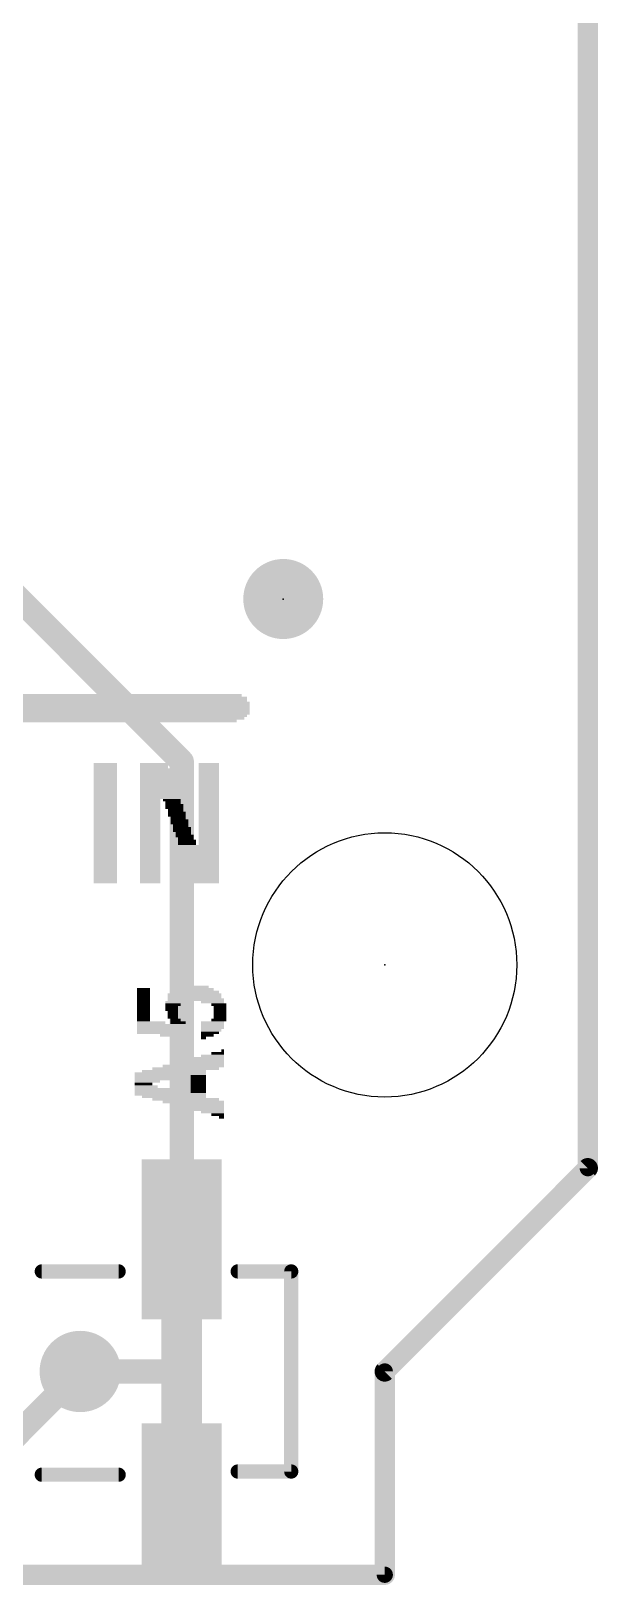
# Model space of a CAD drawing. Extents: x -0.75 to 3.47, y -1.8 to 2.11.
# Drawn here: x 2.426 to 2.705, y -0.005 to 0.759 of the extents above; entities that cross this region are included whole.
import ezdxf

# ---------------------------------------------------------------- set-up
doc = ezdxf.new("R2010")
doc.units = 0
doc.header["$MEASUREMENT"] = 0
doc.layers.get('0').update_dxf_attribs({"linetype": 'CONTINUOUS'})
for name, color, linetype in [('1', 22, 'CONTINUOUS'), ('16', 175, 'CONTINUOUS'), ('18', 82, 'CONTINUOUS'), ('20', 7, 'CONTINUOUS'), ('21', 32, 'CONTINUOUS'), ('23', 7, 'CONTINUOUS')]:
    doc.layers.add(name, color=color, linetype=linetype)

# ---------------------------------------------------------------- blocks, each defined once
blk = doc.blocks.new('RECT')
blk.add_solid([(-0.5, -0.5), (0.5, -0.5), (-0.5, 0.5), (0.5, 0.5)])
blk = doc.blocks.new('PIE')
at = {"const_width": 0.5}
blk.add_lwpolyline([(0, -0.25, 1), (0, 0.25, 1), (0, -0.25)], format="xyb", dxfattribs=at)
blk = doc.blocks.new('ROUNDV')
at = {"const_width": 0.5}
blk.add_lwpolyline([(0, -0.25, 1), (0, 0.25, 1), (0, -0.25)], format="xyb", dxfattribs=at)

msp = doc.modelspace()

# ---------------------------------------------------------------- linework, layer by layer
at = {"layer": '1'}
for points, const_width in [([(2.7, 1.49), (2.7, 0.2)], 0.01), ([(2.4, 0.5), (2.5, 0.4)], 0.012), ([(2.5, 0.4), (2.5, 0.164961)], 0.012), ([(2.7, 0.2), (2.6, 0.1)], 0.01), ([(2.5, 0.164961), (2.5, 0.035039)], 0.02), ([(2.5, 0.164961), (2.5, 0.035039)], 0.02), ([(2.5, 0.1), (2.5, 0.164961)], 0.012), ([(2.45, 0.1), (2.5, 0.1)], 0.012), ([(2.6, 0.1), (2.6, 0)], 0.01), ([(2.6, 0), (0, 0)], 0.01)]:
    msp.add_lwpolyline(points, dxfattribs=dict(at, const_width=const_width))
for points, const_width in [([(2.503, 0.4, 1), (2.497, 0.4)], 0.006), ([(2.497879, 0.397879, 1), (2.502121, 0.402121)], 0.006), ([(2.6975, 0.2, 1), (2.7025, 0.2)], 0.005), ([(2.701768, 0.198232, 1), (2.698232, 0.201768)], 0.005), ([(2.505, 0.164961, 1), (2.495, 0.164961)], 0.01), ([(2.505, 0.164961, 1), (2.495, 0.164961)], 0.01), ([(2.503, 0.164961, 1), (2.497, 0.164961)], 0.006), ([(2.497, 0.164961, 1), (2.503, 0.164961)], 0.006), ([(2.45, 0.103, 1), (2.45, 0.097)], 0.006), ([(2.497, 0.1, 1), (2.503, 0.1)], 0.006), ([(2.5, 0.097, 1), (2.5, 0.103)], 0.006), ([(2.6025, 0.1, 1), (2.5975, 0.1)], 0.005), ([(2.598232, 0.101768, 1), (2.601768, 0.098232)], 0.005), ([(2.495, 0.035039, 1), (2.505, 0.035039)], 0.01), ([(2.495, 0.035039, 1), (2.505, 0.035039)], 0.01), ([(2.5975, 0, 1), (2.6025, 0)], 0.005), ([(2.6, -0.0025, 1), (2.6, 0.0025)], 0.005)]:
    msp.add_lwpolyline(points, format="xyb", dxfattribs=dict(at, const_width=const_width))
at = {"layer": '16'}
for points, const_width in [([(2.7, 1.49), (2.7, 0.2)], 0.01), ([(2.7, 0.2), (2.6, 0.1)], 0.01), ([(2.415, 0.065), (2.45, 0.1)], 0.012), ([(2.6, 0.1), (2.6, 0)], 0.01), ([(2.6, 0), (0, 0)], 0.01)]:
    msp.add_lwpolyline(points, dxfattribs=dict(at, const_width=const_width))
for points, const_width in [([(2.6975, 0.2, 1), (2.7025, 0.2)], 0.005), ([(2.701768, 0.198232, 1), (2.698232, 0.201768)], 0.005), ([(2.452121, 0.097879, 1), (2.447879, 0.102121)], 0.006), ([(2.6025, 0.1, 1), (2.5975, 0.1)], 0.005), ([(2.598232, 0.101768, 1), (2.601768, 0.098232)], 0.005), ([(2.5975, 0, 1), (2.6025, 0)], 0.005), ([(2.6, -0.0025, 1), (2.6, 0.0025)], 0.005)]:
    msp.add_lwpolyline(points, format="xyb", dxfattribs=dict(at, const_width=const_width))
at = {"layer": '20', "const_width": 0.008}
for points in [[(2.7, 1.49), (2.7, 0.2)], [(2.7, 0.2), (2.6, 0.1)], [(2.6, 0.1), (2.6, 0)], [(2.6, 0), (0, 0)]]:
    msp.add_lwpolyline(points, dxfattribs=at)
at = {"layer": '20', "const_width": 0.004}
for points in [[(2.698, 0.2, 1), (2.702, 0.2)], [(2.701414, 0.198586, 1), (2.698586, 0.201414)], [(2.602, 0.1, 1), (2.598, 0.1)], [(2.598586, 0.101414, 1), (2.601414, 0.098586)], [(2.598, 0, 1), (2.602, 0)], [(2.6, -0.002, 1), (2.6, 0.002)]]:
    msp.add_lwpolyline(points, format="xyb", dxfattribs=at)
at = {"layer": '20'}
msp.add_circle((2.6, 0.3), 0.065, dxfattribs=at)
at = {"layer": '21', "const_width": 0.007}
for points in [[(2.431063, 0.149213), (2.468937, 0.149213)], [(2.527559, 0.149213), (2.553937, 0.149213)], [(2.553937, 0.149213), (2.553937, 0.050787)], [(2.553937, 0.050787), (2.527559, 0.050787)], [(2.431063, 0.049213), (2.468937, 0.049213)]]:
    msp.add_lwpolyline(points, dxfattribs=at)
at = {"layer": '21', "const_width": 0.0035}
for points in [[(2.431063, 0.150963, 1), (2.431063, 0.147463)], [(2.468937, 0.147463, 1), (2.468937, 0.150963)], [(2.527559, 0.150963, 1), (2.527559, 0.147463)], [(2.555687, 0.149213, 1), (2.552187, 0.149213)], [(2.553937, 0.147463, 1), (2.553937, 0.150963)], [(2.527559, 0.052537, 1), (2.527559, 0.049037)], [(2.553937, 0.049037, 1), (2.553937, 0.052537)], [(2.431063, 0.050963, 1), (2.431063, 0.047463)], [(2.468937, 0.047463, 1), (2.468937, 0.050963)], [(2.552187, 0.050787, 1), (2.555687, 0.050787)]]:
    msp.add_lwpolyline(points, format="xyb", dxfattribs=at)
at = {"layer": '23'}
for p in [(2.55, 0.48), (2.6, 0.3)]:
    msp.add_point(p, dxfattribs=at)

# ---------------------------------------------------------------- block references
at = {"layer": '1', "xscale": 0.03937, "yscale": 0.03937}
msp.add_blockref('PIE', (2.55, 0.48), dxfattribs=at)
at = {"layer": '1', "xscale": 0.07874, "yscale": 0.03937}
for p, rotation in [((2.5, 0.164961), 270), ((2.5, 0.035039), 90)]:
    msp.add_blockref('RECT', p, dxfattribs=dict(at, rotation=rotation))
at = {"layer": '18', "xscale": 0.04, "yscale": 0.04}
msp.add_blockref('ROUNDV', (2.45, 0.1), dxfattribs=at)
msp.add_blockref('ROUNDV', (2.45, 0.1), dxfattribs=at)
at = {"layer": '21'}
for p, xscale, yscale in [((2.24785, 0.42884), 0.5711, 0.00126), ((2.24785, 0.42758), 0.5711, 0.00126), ((2.24785, 0.430095), 0.5685, 0.00125), ((2.24845, 0.43135), 0.5673, 0.00126), ((2.24845, 0.43261), 0.5623, 0.00126), ((2.24785, 0.42632), 0.5711, 0.00126), ((2.24785, 0.42506), 0.5711, 0.00126), ((2.2485, 0.423805), 0.5698, 0.00125), ((2.24785, 0.42255), 0.5685, 0.00126), ((2.2478, 0.42129), 0.566, 0.00126), ((2.24785, 0.42003), 0.5585, 0.00126), ((2.4624, 0.39865), 0.0114, 0.00126), ((2.4624, 0.39739), 0.0114, 0.00126), ((2.4863, 0.39865), 0.0138, 0.00126), ((2.4863, 0.39739), 0.0138, 0.00126), ((2.51335, 0.39865), 0.0101, 0.00126), ((2.51335, 0.39739), 0.0101, 0.00126), ((2.4624, 0.39613), 0.0114, 0.00126), ((2.4624, 0.394875), 0.0114, 0.00125), ((2.4624, 0.39362), 0.0114, 0.00126), ((2.4624, 0.39236), 0.0114, 0.00126), ((2.4624, 0.3911), 0.0114, 0.00126), ((2.4624, 0.38984), 0.0114, 0.00126), ((2.48695, 0.39613), 0.0151, 0.00126), ((2.48695, 0.394875), 0.0151, 0.00125), ((2.48695, 0.39362), 0.0151, 0.00126), ((2.48755, 0.39236), 0.0163, 0.00126), ((2.48755, 0.3911), 0.0163, 0.00126), ((2.48755, 0.38984), 0.0163, 0.00126), ((2.51335, 0.39613), 0.0101, 0.00126), ((2.51335, 0.394875), 0.0101, 0.00125), ((2.51335, 0.39362), 0.0101, 0.00126), ((2.51335, 0.39236), 0.0101, 0.00126), ((2.51335, 0.3911), 0.0101, 0.00126), ((2.51335, 0.38984), 0.0101, 0.00126), ((2.4624, 0.388585), 0.0114, 0.00125), ((2.4624, 0.38733), 0.0114, 0.00126), ((2.4624, 0.38607), 0.0114, 0.00126), ((2.4624, 0.38481), 0.0114, 0.00126), ((2.4624, 0.38355), 0.0114, 0.00126), ((2.4624, 0.382295), 0.0114, 0.00125), ((2.4882, 0.388585), 0.0176, 0.00125), ((2.4882, 0.38733), 0.0176, 0.00126), ((2.4882, 0.38607), 0.0176, 0.00126), ((2.4888, 0.38481), 0.0188, 0.00126), ((2.4888, 0.38355), 0.0188, 0.00126), ((2.48945, 0.382295), 0.0201, 0.00125), ((2.51335, 0.388585), 0.0101, 0.00125), ((2.51335, 0.38733), 0.0101, 0.00126), ((2.51335, 0.38607), 0.0101, 0.00126), ((2.51335, 0.38481), 0.0101, 0.00126), ((2.51335, 0.38355), 0.0101, 0.00126), ((2.51335, 0.382295), 0.0101, 0.00125), ((2.4624, 0.38104), 0.0114, 0.00126), ((2.4624, 0.37978), 0.0114, 0.00126), ((2.4624, 0.37852), 0.0114, 0.00126), ((2.4624, 0.377265), 0.0114, 0.00125), ((2.4624, 0.37601), 0.0114, 0.00126), ((2.4624, 0.37475), 0.0114, 0.00126), ((2.4844, 0.38104), 0.01, 0.00126), ((2.4844, 0.37978), 0.01, 0.00126), ((2.4844, 0.37852), 0.01, 0.00126), ((2.4844, 0.377265), 0.01, 0.00125), ((2.4844, 0.37601), 0.01, 0.00126), ((2.4844, 0.37475), 0.01, 0.00126), ((2.4951, 0.38104), 0.0088, 0.00126), ((2.4957, 0.37978), 0.0076, 0.00126), ((2.49635, 0.37852), 0.0089, 0.00126), ((2.49635, 0.377265), 0.0089, 0.00125), ((2.497, 0.37601), 0.0076, 0.00126), ((2.4976, 0.37475), 0.0088, 0.00126), ((2.51335, 0.38104), 0.0101, 0.00126), ((2.51335, 0.37978), 0.0101, 0.00126), ((2.51335, 0.37852), 0.0101, 0.00126), ((2.51335, 0.377265), 0.0101, 0.00125), ((2.51335, 0.37601), 0.0101, 0.00126), ((2.51335, 0.37475), 0.0101, 0.00126), ((2.4624, 0.37349), 0.0114, 0.00126), ((2.4624, 0.37223), 0.0114, 0.00126), ((2.4624, 0.370975), 0.0114, 0.00125), ((2.4624, 0.36972), 0.0114, 0.00126), ((2.4624, 0.36846), 0.0114, 0.00126), ((2.4624, 0.3672), 0.0114, 0.00126), ((2.4844, 0.37349), 0.01, 0.00126), ((2.4844, 0.37223), 0.01, 0.00126), ((2.4844, 0.370975), 0.01, 0.00125), ((2.4844, 0.36972), 0.01, 0.00126), ((2.4844, 0.36846), 0.01, 0.00126), ((2.4844, 0.3672), 0.01, 0.00126), ((2.4976, 0.37349), 0.0088, 0.00126), ((2.49825, 0.37223), 0.0075, 0.00126), ((2.4989, 0.370975), 0.0088, 0.00125), ((2.4989, 0.36972), 0.0088, 0.00126), ((2.4995, 0.36846), 0.0076, 0.00126), ((2.5001, 0.3672), 0.0088, 0.00126), ((2.51335, 0.37349), 0.0101, 0.00126), ((2.51335, 0.37223), 0.0101, 0.00126), ((2.51335, 0.370975), 0.0101, 0.00125), ((2.51335, 0.36972), 0.0101, 0.00126), ((2.51335, 0.36846), 0.0101, 0.00126), ((2.51335, 0.3672), 0.0101, 0.00126), ((2.4624, 0.36594), 0.0114, 0.00126), ((2.4624, 0.364685), 0.0114, 0.00125), ((2.4624, 0.36343), 0.0114, 0.00126), ((2.4624, 0.36217), 0.0114, 0.00126), ((2.4624, 0.36091), 0.0114, 0.00126), ((2.4624, 0.359655), 0.0114, 0.00125), ((2.4844, 0.36594), 0.01, 0.00126), ((2.4844, 0.364685), 0.01, 0.00125), ((2.4844, 0.36343), 0.01, 0.00126), ((2.4844, 0.36217), 0.01, 0.00126), ((2.4844, 0.36091), 0.01, 0.00126), ((2.4844, 0.359655), 0.01, 0.00125), ((2.5001, 0.36594), 0.0088, 0.00126), ((2.50075, 0.364685), 0.0075, 0.00125), ((2.5014, 0.36343), 0.0088, 0.00126), ((2.502, 0.36217), 0.0076, 0.00126), ((2.5026, 0.36091), 0.0088, 0.00126), ((2.5026, 0.359655), 0.0088, 0.00125), ((2.51335, 0.36594), 0.0101, 0.00126), ((2.51335, 0.364685), 0.0101, 0.00125), ((2.51335, 0.36343), 0.0101, 0.00126), ((2.51335, 0.36217), 0.0101, 0.00126), ((2.51335, 0.36091), 0.0101, 0.00126), ((2.51335, 0.359655), 0.0101, 0.00125), ((2.4624, 0.3584), 0.0114, 0.00126), ((2.4624, 0.35714), 0.0114, 0.00126), ((2.4624, 0.35588), 0.0114, 0.00126), ((2.4624, 0.35462), 0.0114, 0.00126), ((2.4624, 0.353365), 0.0114, 0.00125), ((2.4624, 0.35211), 0.0114, 0.00126), ((2.4844, 0.3584), 0.01, 0.00126), ((2.4844, 0.35714), 0.01, 0.00126), ((2.4844, 0.35588), 0.01, 0.00126), ((2.4844, 0.35462), 0.01, 0.00126), ((2.4844, 0.353365), 0.01, 0.00125), ((2.4844, 0.35211), 0.01, 0.00126), ((2.50895, 0.3584), 0.0189, 0.00126), ((2.50895, 0.35714), 0.0189, 0.00126), ((2.50895, 0.35588), 0.0189, 0.00126), ((2.5096, 0.35462), 0.0176, 0.00126), ((2.5096, 0.353365), 0.0176, 0.00125), ((2.5096, 0.35211), 0.0176, 0.00126), ((2.4624, 0.35085), 0.0114, 0.00126), ((2.4624, 0.34959), 0.0114, 0.00126), ((2.4624, 0.34833), 0.0114, 0.00126), ((2.4624, 0.347075), 0.0114, 0.00125), ((2.4624, 0.34582), 0.0114, 0.00126), ((2.4624, 0.34456), 0.0114, 0.00126), ((2.4844, 0.35085), 0.01, 0.00126), ((2.4844, 0.34959), 0.01, 0.00126), ((2.4844, 0.34833), 0.01, 0.00126), ((2.4844, 0.347075), 0.01, 0.00125), ((2.4844, 0.34582), 0.01, 0.00126), ((2.4844, 0.34456), 0.01, 0.00126), ((2.5102, 0.35085), 0.0164, 0.00126), ((2.5102, 0.34959), 0.0164, 0.00126), ((2.5102, 0.34833), 0.0164, 0.00126), ((2.51085, 0.347075), 0.0151, 0.00125), ((2.51085, 0.34582), 0.0151, 0.00126), ((2.51085, 0.34456), 0.0151, 0.00126), ((2.4624, 0.3433), 0.0114, 0.00126), ((2.4624, 0.342045), 0.0114, 0.00125), ((2.4624, 0.34079), 0.0114, 0.00126), ((2.4844, 0.3433), 0.01, 0.00126), ((2.4844, 0.342045), 0.01, 0.00125), ((2.4844, 0.34079), 0.01, 0.00126), ((2.51145, 0.3433), 0.0139, 0.00126), ((2.51145, 0.342045), 0.0139, 0.00125), ((2.5121, 0.34079), 0.0126, 0.00126), ((2.48115, 0.287955), 0.0063, 0.00125), ((2.48115, 0.2867), 0.0063, 0.00126), ((2.48115, 0.28544), 0.0063, 0.00126), ((2.48115, 0.28418), 0.0063, 0.00126), ((2.48115, 0.282925), 0.0063, 0.00125), ((2.5063, 0.28544), 0.0264, 0.00126), ((2.5063, 0.28418), 0.0264, 0.00126), ((2.50695, 0.282925), 0.0277, 0.00125), ((2.50635, 0.2867), 0.0239, 0.00126), ((2.50635, 0.287955), 0.0189, 0.00125), ((2.5063, 0.28921), 0.0138, 0.00126), ((2.48115, 0.28167), 0.0063, 0.00126), ((2.48115, 0.28041), 0.0063, 0.00126), ((2.48115, 0.27915), 0.0063, 0.00126), ((2.48115, 0.27789), 0.0063, 0.00126), ((2.48115, 0.276635), 0.0063, 0.00125), ((2.48115, 0.27538), 0.0063, 0.00126), ((2.49755, 0.28167), 0.0113, 0.00126), ((2.49565, 0.28041), 0.0075, 0.00126), ((2.495, 0.27915), 0.0062, 0.00126), ((2.495, 0.27789), 0.0062, 0.00126), ((2.4956, 0.276635), 0.005, 0.00125), ((2.4956, 0.27538), 0.005, 0.00126), ((2.51515, 0.28167), 0.0113, 0.00126), ((2.51825, 0.28041), 0.0075, 0.00126), ((2.5189, 0.27915), 0.0062, 0.00126), ((2.5189, 0.27789), 0.0062, 0.00126), ((2.5189, 0.276635), 0.0062, 0.00125), ((2.5189, 0.27538), 0.0062, 0.00126), ((2.48115, 0.27412), 0.0063, 0.00126), ((2.48115, 0.27286), 0.0063, 0.00126), ((2.48495, 0.2716), 0.0139, 0.00126), ((2.48995, 0.270345), 0.0239, 0.00125), ((2.48995, 0.26909), 0.0239, 0.00126), ((2.48995, 0.26783), 0.0239, 0.00126), ((2.4956, 0.27412), 0.005, 0.00126), ((2.4969, 0.27286), 0.005, 0.00126), ((2.49815, 0.2716), 0.0075, 0.00126), ((2.51515, 0.2716), 0.0113, 0.00126), ((2.51515, 0.270345), 0.0113, 0.00125), ((2.51515, 0.26909), 0.0113, 0.00126), ((2.5145, 0.26783), 0.01, 0.00126), ((2.51825, 0.27286), 0.0075, 0.00126), ((2.5189, 0.27412), 0.0062, 0.00126), ((2.48995, 0.26657), 0.0239, 0.00126), ((2.4956, 0.265315), 0.0126, 0.00125), ((2.5139, 0.26657), 0.0088, 0.00126), ((2.51265, 0.265315), 0.0063, 0.00125), ((2.51075, 0.26406), 0.0025, 0.00126), ((2.5101, 0.252735), 0.0214, 0.00125), ((2.5126, 0.25399), 0.0164, 0.00126), ((2.51515, 0.25525), 0.0113, 0.00126), ((2.51765, 0.25651), 0.0063, 0.00126), ((2.52015, 0.25777), 0.0013, 0.00126), ((2.4944, 0.24645), 0.0352, 0.00126), ((2.48875, 0.24519), 0.0239, 0.00126), ((2.49625, 0.247705), 0.0315, 0.00125), ((2.50195, 0.24896), 0.0327, 0.00126), ((2.5057, 0.25022), 0.0302, 0.00126), ((2.5082, 0.25148), 0.0252, 0.00126), ((2.5082, 0.24519), 0.0076, 0.00126), ((2.4856, 0.24393), 0.0176, 0.00126), ((2.48305, 0.24267), 0.0125, 0.00126), ((2.4812, 0.241415), 0.0088, 0.00125), ((2.48245, 0.24016), 0.0113, 0.00126), ((2.4856, 0.2389), 0.0176, 0.00126), ((2.48875, 0.23764), 0.0239, 0.00126), ((2.4944, 0.23638), 0.0352, 0.00126), ((2.5082, 0.24393), 0.0076, 0.00126), ((2.5082, 0.24267), 0.0076, 0.00126), ((2.5082, 0.241415), 0.0076, 0.00125), ((2.5082, 0.24016), 0.0076, 0.00126), ((2.5082, 0.2389), 0.0076, 0.00126), ((2.5082, 0.23764), 0.0076, 0.00126), ((2.49625, 0.235125), 0.0315, 0.00125), ((2.50195, 0.23387), 0.0327, 0.00126), ((2.5057, 0.23261), 0.0302, 0.00126), ((2.5082, 0.23135), 0.0252, 0.00126), ((2.5101, 0.230095), 0.0214, 0.00125), ((2.5126, 0.22884), 0.0164, 0.00126), ((2.51515, 0.22758), 0.0113, 0.00126), ((2.51765, 0.22632), 0.0063, 0.00126), ((2.51955, 0.22506), 0.0025, 0.00126)]:
    msp.add_blockref('RECT', p, dxfattribs=dict(at, xscale=xscale, yscale=yscale))

doc.saveas('drawing.dxf')
